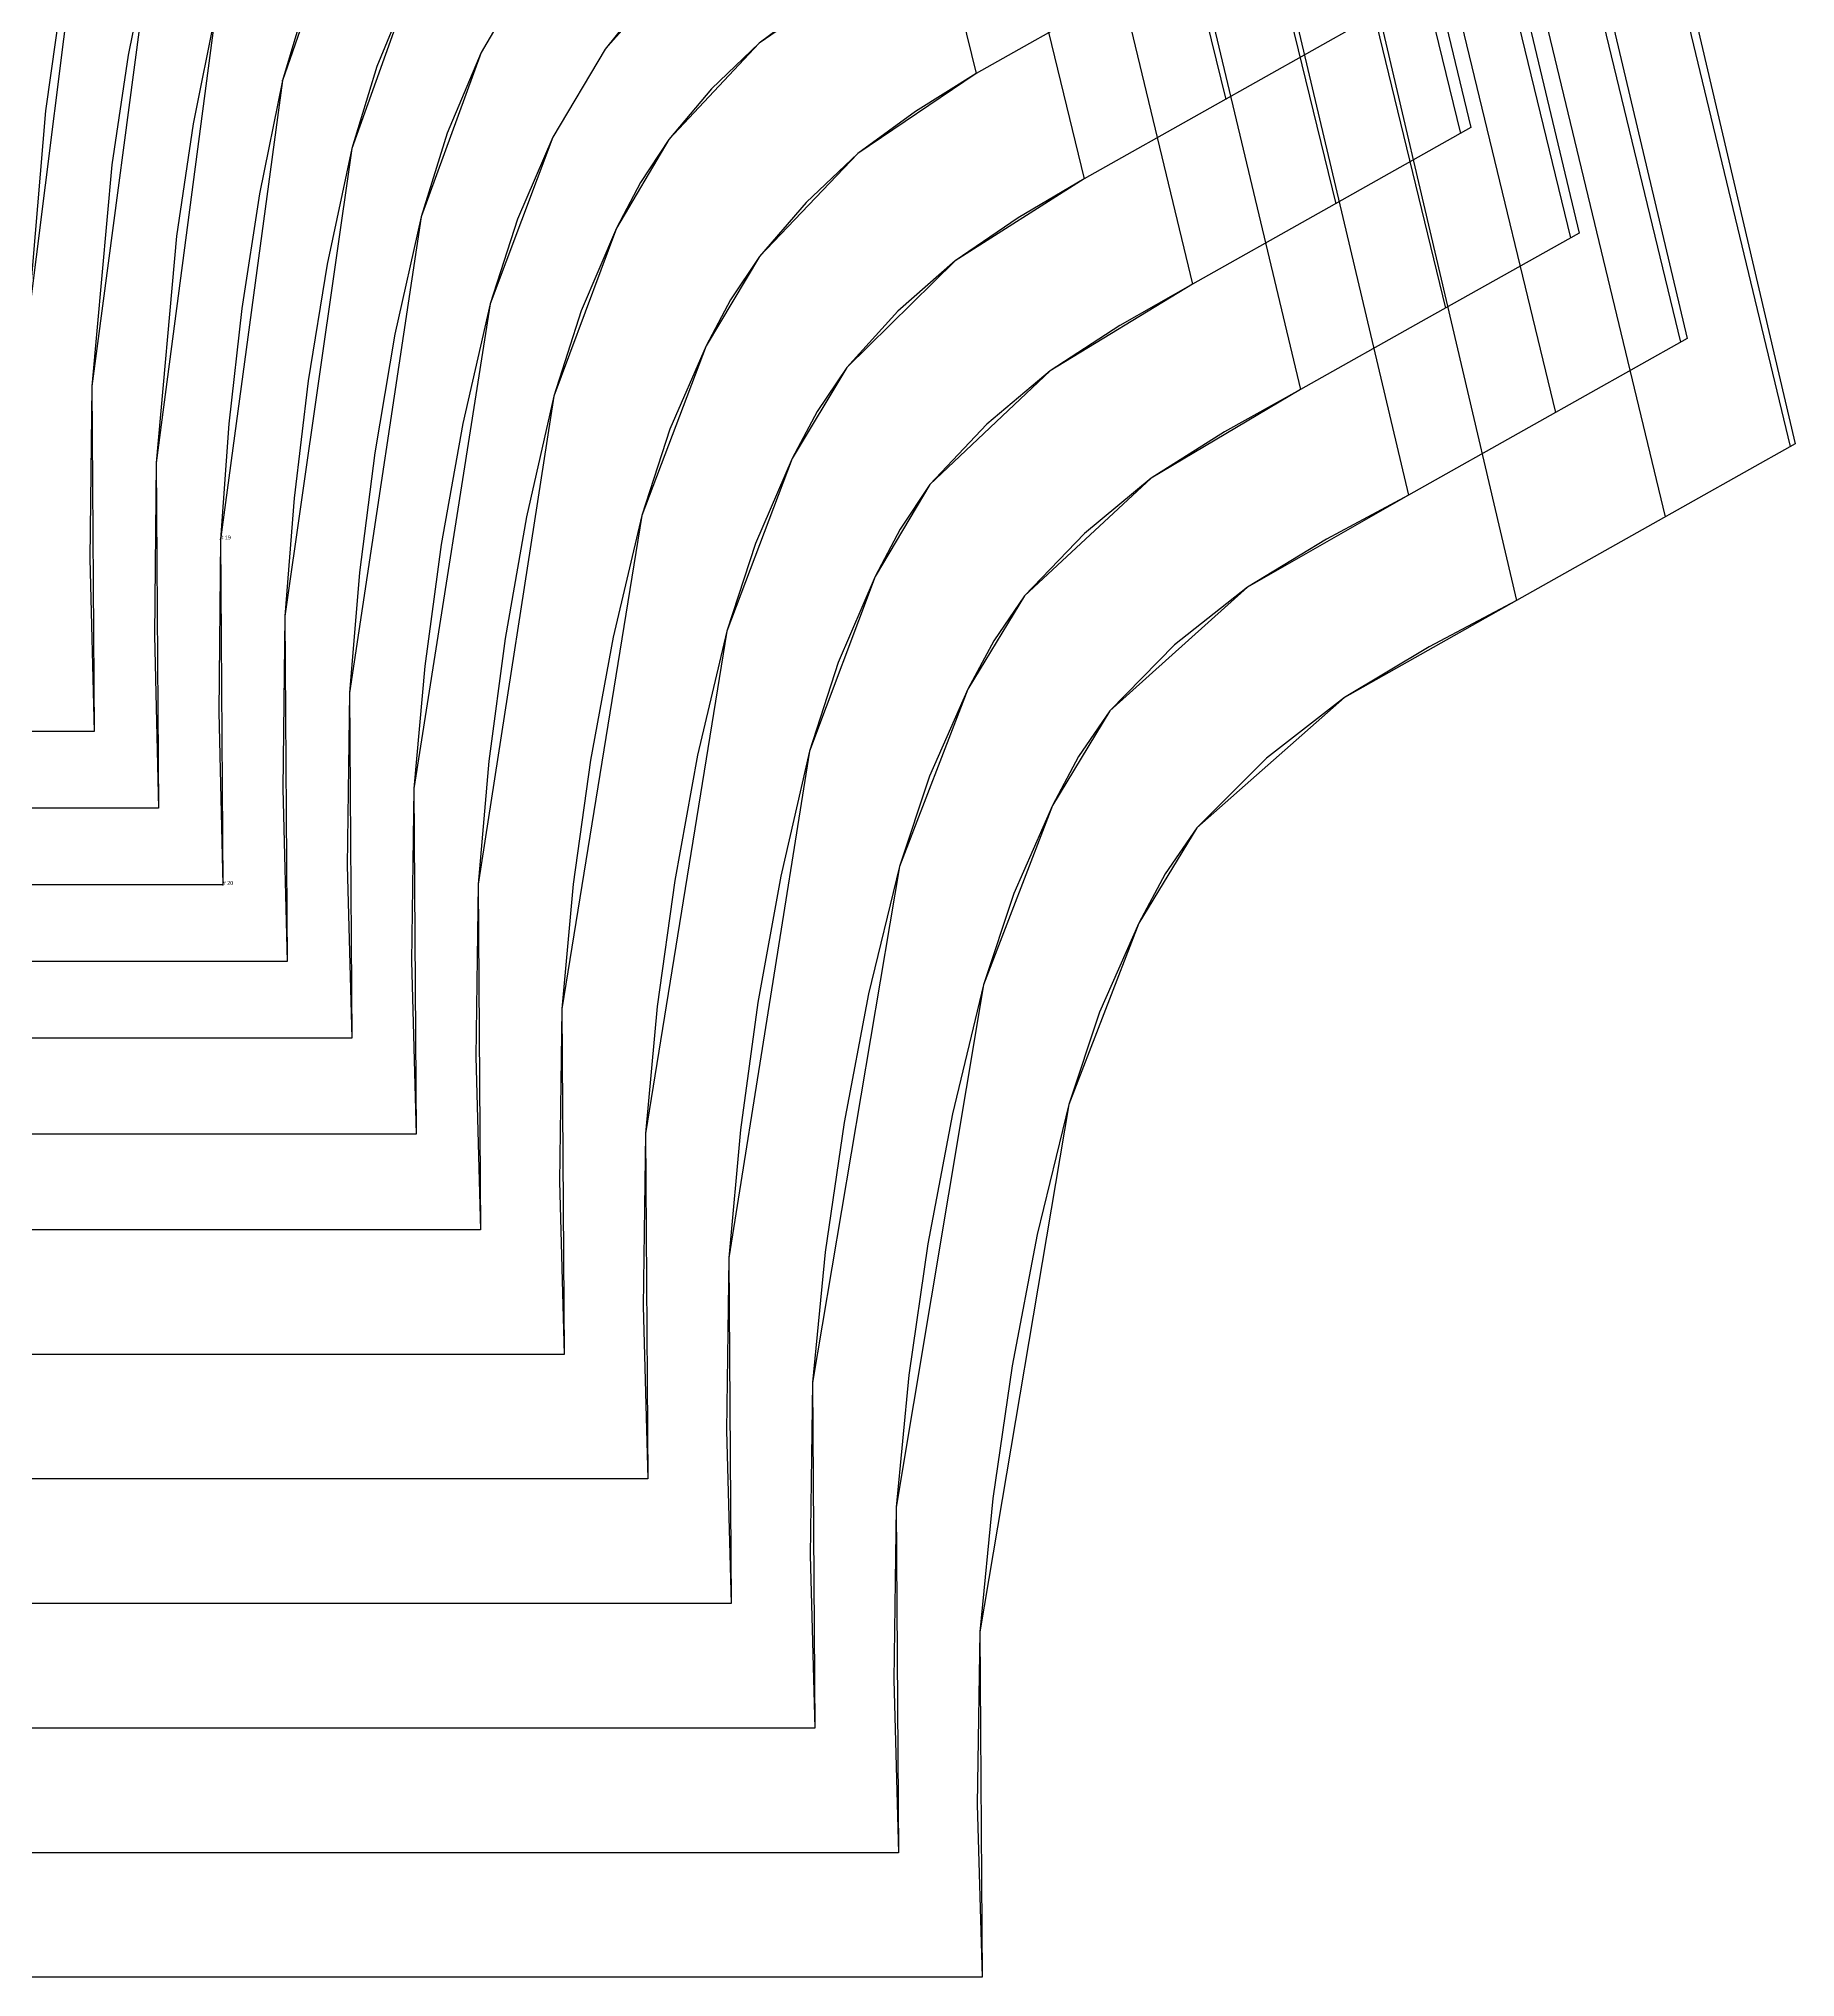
# Model space of a CAD drawing. Extents: x -43 to 1613, y 0 to 910.
# Drawn here: x 1498.5 to 1613, y 494.8 to 621.2 of the extents above; entities that cross this region are included whole.
import ezdxf

# ---------------------------------------------------------------- set-up
doc = ezdxf.new("R2010")
doc.units = 0

# ---------------------------------------------------------------- blocks, each defined once
blk = doc.blocks.new('GMX1016S18BK_44')
at = {"layer": '1'}
blk.add_lwpolyline([(1511.9376, 653.3338), (1509.2604, 649.6762), (1506.69, 645.4521), (1504.5487, 640.3518), (1501.2366, 630.5601), (1497.6983, 602.3103), (1497.8508, 579.7703)], dxfattribs=at)
at = {"layer": '84'}
blk.add_lwpolyline([(1511.9376, 653.3338), (1509.2604, 649.6762), (1506.69, 645.4521), (1504.5487, 640.3518), (1502.725, 635.5055), (1501.2366, 630.5601), (1499.8853, 623.5701), (1498.8921, 616.5165), (1497.6983, 602.3103), (1497.5917, 591.0428), (1497.8508, 579.7703)], dxfattribs=at)
blk = doc.blocks.new('GMX1016S18BK_46')
at = {"layer": '1'}
for points in [[(1517.7364, 650.8319), (1514.4649, 646.9253), (1511.394, 642.3533), (1509.1411, 637.1692), (1505.7044, 627.2429), (1501.8995, 598.5587), (1502.0519, 576.0187)], [(1502.0519, 576.0187), (802.0152, 576.0187)]]:
    blk.add_lwpolyline(points, dxfattribs=at)
at = {"layer": '6'}
blk.add_line((1502.0519, 576.0187), (802.0152, 576.0187), dxfattribs=at)
at = {"layer": '84'}
for points in [[(1517.7364, 650.8319), (1514.4649, 646.9253), (1511.394, 642.3533), (1509.1411, 637.1692), (1507.2513, 632.2594), (1505.7044, 627.2429), (1504.2719, 620.1512), (1503.2051, 612.9884), (1501.8995, 598.5587), (1501.7827, 587.2938), (1502.0519, 576.0187)], [(1502.0519, 576.0187), (802.0152, 576.0187)]]:
    blk.add_lwpolyline(points, dxfattribs=at)
blk = doc.blocks.new('GMX1016S18BK_48')
at = {"layer": '1'}
for points in [[(1523.5352, 647.0828), (1519.5576, 643.156), (1516.507, 638.5002), (1513.4844, 633.1052), (1509.9716, 622.9376), (1506.1007, 593.5599), (1506.2531, 571.02)], [(1506.2531, 571.02), (796.2164, 571.02)]]:
    blk.add_lwpolyline(points, dxfattribs=at)
at = {"layer": '6'}
blk.add_line((1506.2531, 571.02), (796.2164, 571.02), dxfattribs=at)
at = {"layer": '84'}
for points in [[(1523.5352, 647.0828), (1521.4321, 645.2363), (1519.5576, 643.156), (1516.507, 638.5002), (1513.4844, 633.1052), (1511.4906, 628.1014), (1509.9716, 622.9376), (1508.5238, 615.6681), (1507.4265, 608.3377), (1506.1007, 593.5599), (1505.9864, 582.295), (1506.2531, 571.02)], [(1506.2531, 571.02), (796.2164, 571.02)]]:
    blk.add_lwpolyline(points, dxfattribs=at)
blk = doc.blocks.new('GMX1016S18BK_50')
at = {"layer": '1'}
for points in [[(1529.334, 643.3312), (1524.7087, 639.2723), (1521.0511, 634.3473), (1517.9549, 628.8583), (1514.343, 618.5027), (1510.3018, 588.5587), (1510.4542, 566.0187)], [(1510.4542, 566.0187), (790.4176, 566.0187)]]:
    blk.add_lwpolyline(points, dxfattribs=at)
at = {"layer": '2'}
blk.add_point((1510.4542, 566.0187), dxfattribs=at)
blk.add_point((1510.4542, 566.0187), dxfattribs=at)
at = {"layer": '3'}
for p in [(1514.343, 618.5027), (1510.3018, 588.5587)]:
    blk.add_point(p, dxfattribs=at)
at = {"layer": '6'}
blk.add_line((1510.4542, 566.0187), (790.4176, 566.0187), dxfattribs=at)
at = {"layer": '84'}
for points in [[(1529.334, 643.3312), (1526.916, 641.4212), (1524.7087, 639.2723), (1521.0511, 634.3473), (1517.9549, 628.8583), (1515.9076, 623.7631), (1514.343, 618.5027), (1512.8393, 611.0961), (1511.6963, 603.626), (1510.8454, 596.105), (1510.3018, 588.5587), (1510.1825, 577.2938), (1510.4542, 566.0187)], [(1510.4542, 566.0187), (790.4176, 566.0187)]]:
    blk.add_lwpolyline(points, dxfattribs=at)
at = {"layer": '1'}
for s, p in [('# 19', (1510.3018, 588.5587)), ('# 20', (1510.4542, 566.0187)), ('# 20', (1510.4542, 566.0187))]:
    blk.add_text(s, height=0.25, dxfattribs=at).set_placement(p)
blk = doc.blocks.new('GMX1016S18BK_52')
at = {"layer": '1'}
for points in [[(1535.1329, 639.5822), (1529.969, 635.3556), (1525.8238, 630.1588), (1522.6234, 624.5861), (1518.8591, 614.0552), (1514.503, 583.56), (1514.6554, 561.02)], [(1514.6554, 561.02), (784.6187, 561.02)]]:
    blk.add_lwpolyline(points, dxfattribs=at)
at = {"layer": '6'}
blk.add_line((1514.6554, 561.02), (784.6187, 561.02), dxfattribs=at)
at = {"layer": '84'}
for points in [[(1535.1329, 639.5822), (1532.4481, 637.5883), (1529.969, 635.3556), (1525.8238, 630.1588), (1522.6234, 624.5861), (1520.4949, 619.4045), (1518.8591, 614.0552), (1517.2589, 606.5165), (1516.027, 598.9092), (1515.1024, 591.2486), (1514.503, 583.56), (1514.3735, 572.2951), (1514.6554, 561.02)], [(1514.6554, 561.02), (784.6187, 561.02)]]:
    blk.add_lwpolyline(points, dxfattribs=at)
blk = doc.blocks.new('GMX1016S18BK_54')
at = {"layer": '1'}
for points in [[(1540.9317, 635.8306), (1535.2319, 631.4415), (1530.599, 625.9729), (1527.2944, 620.3163), (1523.3752, 609.6102), (1518.7042, 578.5587), (1518.8566, 556.0187)], [(1518.8566, 556.0187), (778.8199, 556.0187)]]:
    blk.add_lwpolyline(points, dxfattribs=at)
at = {"layer": '6'}
blk.add_line((1518.8566, 556.0187), (778.8199, 556.0187), dxfattribs=at)
at = {"layer": '84'}
for points in [[(1540.9317, 635.8306), (1537.9827, 633.758), (1535.2319, 631.4415), (1532.7859, 628.8177), (1530.599, 625.9729), (1527.2944, 620.3163), (1525.0846, 615.0534), (1523.3752, 609.6102), (1521.6785, 601.9394), (1520.3602, 594.1949), (1519.3595, 586.3946), (1518.7042, 578.5587), (1518.5645, 567.2963), (1518.8566, 556.0187)], [(1518.8566, 556.0187), (778.8199, 556.0187)]]:
    blk.add_lwpolyline(points, dxfattribs=at)
blk = doc.blocks.new('GMX1016S18BK_56')
at = {"layer": '1'}
for points in [[(1546.7305, 630.8319), (1540.4974, 626.2777), (1535.3767, 620.5348), (1531.9655, 614.7944), (1527.8939, 603.9155), (1522.9053, 572.3103), (1523.0577, 549.7704)], [(1523.0577, 549.7704), (773.0211, 549.7704)]]:
    blk.add_lwpolyline(points, dxfattribs=at)
at = {"layer": '6'}
blk.add_line((1523.0577, 549.7704), (773.0211, 549.7704), dxfattribs=at)
at = {"layer": '84'}
for points in [[(1546.7305, 630.8319), (1543.5174, 628.678), (1540.4974, 626.2777), (1537.7948, 623.532), (1535.3767, 620.5348), (1531.9655, 614.7944), (1529.6744, 609.4476), (1527.8939, 603.9155), (1526.1006, 596.1127), (1524.6935, 588.2285), (1523.6165, 580.2885), (1522.9053, 572.3103), (1522.7555, 561.048), (1523.0577, 549.7704)], [(1523.0577, 549.7704), (773.0211, 549.7704)]]:
    blk.add_lwpolyline(points, dxfattribs=at)
blk = doc.blocks.new('GMX1016S18BK_58')
at = {"layer": '1'}
for points in [[(1552.5293, 625.8306), (1545.425, 620.9208), (1539.5322, 614.6521), (1536.1133, 608.8634), (1532.0442, 597.8983), (1527.1065, 566.0594), (1527.2589, 543.5194)], [(1527.2589, 543.5194), (767.2223, 543.5194)]]:
    blk.add_lwpolyline(points, dxfattribs=at)
at = {"layer": '6'}
blk.add_line((1527.2589, 543.5194), (767.2223, 543.5194), dxfattribs=at)
at = {"layer": '84'}
for points in [[(1552.5293, 625.8306), (1548.8793, 623.504), (1545.425, 620.9208), (1542.3109, 617.9414), (1539.5322, 614.6521), (1537.6805, 611.8429), (1536.1133, 608.8634), (1533.8222, 603.4736), (1532.0442, 597.8983), (1530.2637, 590.037), (1528.8692, 582.0944), (1527.805, 574.0959), (1527.1065, 566.0594), (1526.9591, 554.797), (1527.2589, 543.5194)], [(1527.2589, 543.5194), (767.2223, 543.5194)]]:
    blk.add_lwpolyline(points, dxfattribs=at)
blk = doc.blocks.new('GMX1016S18BK_60')
at = {"layer": '1'}
for points in [[(1577.7465, 629.1682), (1567.7744, 623.5624), (1559.5778, 618.9549)], [(1559.5778, 618.9549), (1551.8715, 613.7275), (1545.458, 607.0219), (1541.9604, 601.1876), (1537.7669, 590.1182), (1532.5573, 557.9339), (1532.7097, 535.394)], [(1532.7097, 535.394), (760.1738, 535.394)]]:
    blk.add_lwpolyline(points, dxfattribs=at)
at = {"layer": '6'}
blk.add_line((1532.7097, 535.394), (760.1738, 535.394), dxfattribs=at)
at = {"layer": '8'}
blk.add_lwpolyline([(1519.3417, 782.8331), (1522.0341, 771.7841), (1559.5778, 618.9549)], dxfattribs=at)
at = {"layer": '84'}
for points in [[(1577.7465, 629.1682), (1567.7744, 623.5624), (1559.5778, 618.9549)], [(1559.5778, 618.9549), (1555.6256, 616.4784), (1551.8715, 613.7275), (1548.4857, 610.5449), (1545.458, 607.0219), (1543.5657, 604.1924), (1541.9604, 601.1876), (1539.6058, 595.7494), (1537.7669, 590.1182), (1535.905, 582.1757), (1534.4369, 574.1493), (1533.3041, 566.0644), (1532.5573, 557.9339), (1532.4024, 546.6716), (1532.7097, 535.394)], [(1532.7097, 535.394), (760.1738, 535.394)]]:
    blk.add_lwpolyline(points, dxfattribs=at)
at = {"layer": '85'}
blk.add_lwpolyline([(1519.3417, 782.8331), (1522.0341, 771.7841), (1559.5778, 618.9549)], dxfattribs=at)
blk = doc.blocks.new('GMX1016S18BK_62')
at = {"layer": '1'}
for points in [[(1584.795, 622.2924), (1574.8229, 616.6866), (1566.6263, 612.0791)], [(1566.6263, 612.0791), (1558.2139, 606.7324), (1551.1349, 599.7626), (1547.5763, 593.8266), (1543.3091, 582.5617), (1538.0081, 549.8084), (1538.1606, 527.2685)], [(1538.1606, 527.2685), (753.1253, 527.2685)]]:
    blk.add_lwpolyline(points, dxfattribs=at)
at = {"layer": '6'}
blk.add_line((1538.1606, 527.2685), (753.1253, 527.2685), dxfattribs=at)
at = {"layer": '8'}
for points in [[(1535.0237, 783.4529), (1537.8583, 771.9061), (1575.8491, 617.2632)], [(1525.5901, 780.9586), (1528.3358, 769.5718), (1566.6263, 612.0791)]]:
    blk.add_lwpolyline(points, dxfattribs=at)
at = {"layer": '84'}
for points in [[(1584.795, 622.2924), (1574.8229, 616.6866), (1566.6263, 612.0791)], [(1566.6263, 612.0791), (1562.3261, 609.5391), (1558.2139, 606.7324), (1554.4724, 603.4456), (1551.1349, 599.7626), (1549.1994, 596.8924), (1547.5763, 593.8266), (1545.1786, 588.292), (1543.3091, 582.5617), (1541.4143, 574.4795), (1539.9182, 566.3108), (1538.7702, 558.0812), (1538.0081, 549.8084), (1537.8532, 538.5461), (1538.1606, 527.2685)], [(1538.1606, 527.2685), (753.1253, 527.2685)]]:
    blk.add_lwpolyline(points, dxfattribs=at)
at = {"layer": '85'}
for points in [[(1535.0237, 783.4529), (1537.8583, 771.9061), (1575.8491, 617.2632)], [(1525.5901, 780.9586), (1528.3358, 769.5718), (1566.6263, 612.0791)]]:
    blk.add_lwpolyline(points, dxfattribs=at)
blk = doc.blocks.new('GMX1016S18BK_64')
at = {"layer": '1'}
for points in [[(1551.1781, 784.192), (1591.8435, 615.4167)], [(1591.8435, 615.4167), (1581.8714, 609.8109), (1573.6748, 605.2033)], [(1573.6748, 605.2033), (1564.4115, 599.5645), (1556.5654, 592.1325), (1552.9891, 586.1305), (1548.7168, 574.7513), (1543.459, 541.683), (1543.6114, 519.143)], [(1543.6114, 519.143), (746.0768, 519.143)]]:
    blk.add_lwpolyline(points, dxfattribs=at)
at = {"layer": '6'}
blk.add_line((1543.6114, 519.143), (746.0768, 519.143), dxfattribs=at)
at = {"layer": '8'}
for points in [[(1549.9081, 783.8568), (1552.8545, 771.7968), (1591.1627, 615.0357)], [(1541.2035, 781.5606), (1544.1067, 769.6708), (1583.022, 610.456)], [(1531.8385, 779.0841), (1534.6376, 767.3595), (1573.6748, 605.2033)]]:
    blk.add_lwpolyline(points, dxfattribs=at)
at = {"layer": '84'}
for points in [[(1551.1781, 784.192), (1591.8435, 615.4167)], [(1591.8435, 615.4167), (1581.8714, 609.8109), (1573.6748, 605.2033)], [(1573.6748, 605.2033), (1568.9504, 602.5185), (1564.4115, 599.5645), (1560.2636, 596.0771), (1556.5654, 592.1325), (1554.6121, 589.2343), (1552.9891, 586.1305), (1550.5862, 580.5374), (1548.7168, 574.7513), (1546.8321, 566.5877), (1545.3488, 558.3429), (1544.2108, 550.0345), (1543.459, 541.683), (1543.3066, 530.4206), (1543.6114, 519.143)], [(1543.6114, 519.143), (746.0768, 519.143)]]:
    blk.add_lwpolyline(points, dxfattribs=at)
at = {"layer": '85'}
for points in [[(1549.9081, 783.8568), (1552.8545, 771.7968), (1591.1627, 615.0357)], [(1541.2035, 781.5606), (1544.1067, 769.6708), (1583.022, 610.456)], [(1531.8385, 779.0841), (1534.6376, 767.3595), (1573.6748, 605.2033)]]:
    blk.add_lwpolyline(points, dxfattribs=at)
blk = doc.blocks.new('GMX1016S18BK_66')
at = {"layer": '1'}
for points in [[(1557.4264, 782.3175), (1598.892, 608.5409)], [(1598.892, 608.5409), (1588.9199, 602.9351), (1580.7233, 598.3275)], [(1580.7233, 598.3275), (1571.0002, 592.544), (1562.7376, 584.8732), (1559.0368, 578.7873), (1554.574, 567.2252), (1548.9098, 533.5575), (1549.0622, 511.0176)], [(1549.0622, 511.0176), (739.0283, 511.0176)]]:
    blk.add_lwpolyline(points, dxfattribs=at)
at = {"layer": '6'}
blk.add_line((1549.0622, 511.0176), (739.0283, 511.0176), dxfattribs=at)
at = {"layer": '8'}
for points in [[(1556.0879, 781.9645), (1559.1054, 769.5515), (1598.3331, 608.2284)], [(1547.3858, 779.6683), (1550.3576, 767.4382), (1590.1899, 603.6463)], [(1538.0869, 777.2096), (1540.9393, 765.1471), (1580.7233, 598.3275)]]:
    blk.add_lwpolyline(points, dxfattribs=at)
at = {"layer": '84'}
for points in [[(1557.4264, 782.3175), (1598.892, 608.5409)], [(1598.892, 608.5409), (1588.9199, 602.9351), (1580.7233, 598.3275)], [(1580.7233, 598.3275), (1575.7703, 595.5716), (1571.0002, 592.544), (1566.6339, 588.9498), (1562.7376, 584.8732), (1560.7208, 581.9369), (1559.0368, 578.7873), (1556.5349, 573.1079), (1554.574, 567.2252), (1552.5649, 558.922), (1550.9698, 550.5273), (1549.7328, 542.0665), (1548.9098, 533.5575), (1548.7447, 522.2952), (1549.0622, 511.0176)], [(1549.0622, 511.0176), (739.0283, 511.0176)]]:
    blk.add_lwpolyline(points, dxfattribs=at)
at = {"layer": '85'}
for points in [[(1556.0879, 781.9645), (1559.1054, 769.5515), (1598.3331, 608.2284)], [(1547.3858, 779.6683), (1550.3576, 767.4382), (1590.1899, 603.6463)], [(1538.0869, 777.2096), (1540.9393, 765.1471), (1580.7233, 598.3275)]]:
    blk.add_lwpolyline(points, dxfattribs=at)
blk = doc.blocks.new('GMX1016S18BK_68')
at = {"layer": '1'}
for points in [[(1563.6749, 780.443), (1605.9405, 601.6651)], [(1605.9405, 601.6651), (1595.9684, 596.0593), (1587.7718, 591.4517)], [(1587.7718, 591.4517), (1577.2664, 585.432), (1568.29, 577.3674), (1564.5537, 571.2054), (1560.0528, 559.5011), (1554.3607, 525.4321), (1554.5131, 502.8921)], [(1554.5131, 502.8921), (731.9798, 502.8921)]]:
    blk.add_lwpolyline(points, dxfattribs=at)
at = {"layer": '6'}
blk.add_line((1554.5131, 502.8921), (731.9798, 502.8921), dxfattribs=at)
at = {"layer": '8'}
for points in [[(1562.2728, 780.0721), (1565.3614, 767.3086), (1605.501, 601.4187)], [(1553.5707, 777.776), (1556.6111, 765.203), (1597.3553, 596.8365)], [(1544.3353, 775.3351), (1547.2411, 762.9373), (1587.7718, 591.4517)]]:
    blk.add_lwpolyline(points, dxfattribs=at)
at = {"layer": '84'}
for points in [[(1563.6749, 780.443), (1605.9405, 601.6651)], [(1605.9405, 601.6651), (1595.9684, 596.0593), (1587.7718, 591.4517)], [(1587.7718, 591.4517), (1582.4302, 588.579), (1577.2664, 585.432), (1572.5217, 581.6727), (1568.29, 577.3674), (1566.2453, 574.3982), (1564.5537, 571.2054), (1562.0289, 565.4548), (1560.0528, 559.5011), (1558.031, 551.0962), (1556.4282, 542.6025), (1555.1862, 534.0427), (1554.3607, 525.4321), (1554.1981, 514.1697), (1554.5131, 502.8921)], [(1554.5131, 502.8921), (731.9798, 502.8921)]]:
    blk.add_lwpolyline(points, dxfattribs=at)
at = {"layer": '85'}
for points in [[(1562.2728, 780.0721), (1565.3614, 767.3086), (1605.501, 601.4187)], [(1553.5707, 777.776), (1556.6111, 765.203), (1597.3553, 596.8365)], [(1544.3353, 775.3351), (1547.2411, 762.9373), (1587.7718, 591.4517)]]:
    blk.add_lwpolyline(points, dxfattribs=at)
blk = doc.blocks.new('GMX1016S18BK_70')
at = {"layer": '1'}
for points in [[(1569.9233, 778.5685), (1612.9889, 594.7893)], [(1612.9889, 594.7893), (1603.0169, 589.1835), (1594.8203, 584.576)], [(1594.8203, 584.576), (1583.5885, 578.2514), (1573.9669, 569.7373), (1570.1823, 563.5194), (1565.618, 551.7058), (1559.8115, 517.3066), (1559.9639, 494.7667)], [(1559.9639, 494.7667), (724.9313, 494.7667)]]:
    blk.add_lwpolyline(points, dxfattribs=at)
at = {"layer": '6'}
blk.add_line((1559.9639, 494.7667), (724.9313, 494.7667), dxfattribs=at)
at = {"layer": '8'}
for points in [[(1568.4577, 778.1798), (1571.6149, 765.0658), (1612.6664, 594.609)], [(1559.7556, 775.8837), (1562.8621, 762.9703), (1604.5155, 590.0243)], [(1550.5837, 773.4605), (1553.5428, 760.725), (1594.8203, 584.576)]]:
    blk.add_lwpolyline(points, dxfattribs=at)
at = {"layer": '84'}
for points in [[(1569.9233, 778.5685), (1612.9889, 594.7893)], [(1612.9889, 594.7893), (1603.0169, 589.1835), (1594.8203, 584.576)], [(1594.8203, 584.576), (1589.113, 581.5559), (1583.5885, 578.2514), (1578.5034, 574.289), (1573.9669, 569.7373), (1571.8943, 566.7452), (1570.1823, 563.5194), (1567.6246, 557.718), (1565.618, 551.7058), (1563.5605, 543.2222), (1561.9248, 534.6446), (1560.6573, 526.001), (1559.8115, 517.3066), (1559.6464, 506.0442), (1559.9639, 494.7667)], [(1559.9639, 494.7667), (724.9313, 494.7667)]]:
    blk.add_lwpolyline(points, dxfattribs=at)
at = {"layer": '85'}
for points in [[(1568.4577, 778.1798), (1571.6149, 765.0658), (1612.6664, 594.609)], [(1559.7556, 775.8837), (1562.8621, 762.9703), (1604.5155, 590.0243)], [(1550.5837, 773.4605), (1553.5428, 760.725), (1594.8203, 584.576)]]:
    blk.add_lwpolyline(points, dxfattribs=at)

msp = doc.modelspace()

# ---------------------------------------------------------------- block references
at = {"layer": '1'}
for name in ['GMX1016S18BK_70', 'GMX1016S18BK_68', 'GMX1016S18BK_66', 'GMX1016S18BK_64', 'GMX1016S18BK_62', 'GMX1016S18BK_60', 'GMX1016S18BK_58', 'GMX1016S18BK_56', 'GMX1016S18BK_54', 'GMX1016S18BK_52', 'GMX1016S18BK_50', 'GMX1016S18BK_48', 'GMX1016S18BK_46', 'GMX1016S18BK_44']:
    msp.add_blockref(name, (0, 0), dxfattribs=at)

doc.saveas('drawing.dxf')
